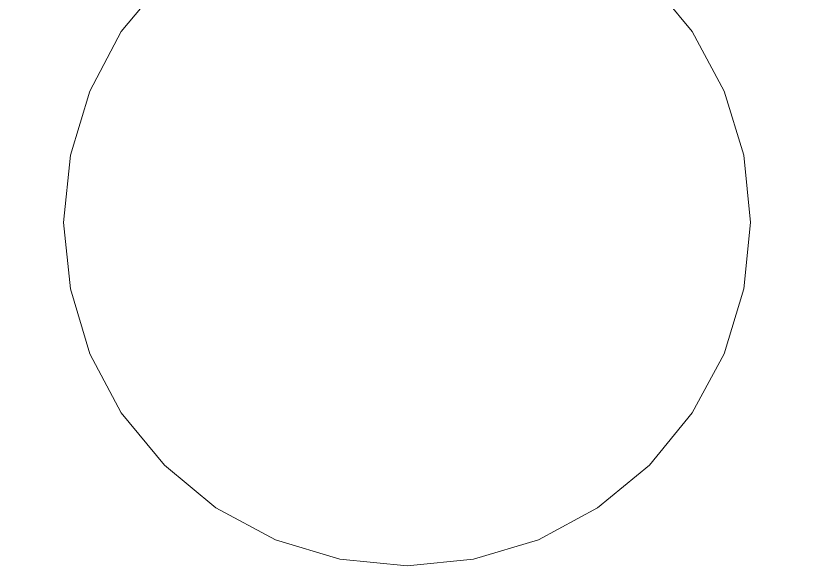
# Model space of a CAD drawing. Header units: millimetres. Extents: x 206 to 1899, y -454 to 296.
# Drawn here: x 627.106 to 628.843, y 52.297 to 53.503 of the extents above; entities that cross this region are included whole.
import ezdxf

# ---------------------------------------------------------------- set-up
doc = ezdxf.new("R2010")
doc.units = ezdxf.units.MM
doc.layers.add('细实线', color=7, linetype='Continuous', lineweight=15)

msp = doc.modelspace()

# ---------------------------------------------------------------- linework, layer by layer
at = {"layer": '细实线', "linetype": 'Continuous', "lineweight": 9}
for p, q in [((627.4301, 53.5821), (627.3356, 53.4695)), ((628.5832, 53.4695), (628.4902, 53.5821)), ((627.3356, 53.4695), (627.2671, 53.3391)), ((628.6533, 53.3391), (628.5832, 53.4695)), ((627.2671, 53.3391), (627.2247, 53.1988)), ((628.6957, 53.1988), (628.6533, 53.3391)), ((627.2247, 53.1988), (627.21, 53.052)), ((628.7104, 53.052), (628.6957, 53.1988)), ((627.21, 53.052), (627.2247, 52.9069)), ((628.6957, 52.9069), (628.7104, 53.052)), ((627.2247, 52.9069), (627.2671, 52.765)), ((628.6533, 52.765), (628.6957, 52.9069)), ((627.2671, 52.765), (627.3356, 52.6362)), ((628.5832, 52.6362), (628.6533, 52.765)), ((627.3356, 52.6362), (627.4301, 52.522)), ((628.4902, 52.522), (628.5832, 52.6362)), ((627.4301, 52.522), (627.5427, 52.4291)), ((628.376, 52.4291), (628.4902, 52.522)), ((627.5427, 52.4291), (627.6731, 52.3589)), ((628.2472, 52.3589), (628.376, 52.4291)), ((627.6731, 52.3589), (627.8134, 52.3165)), ((628.1053, 52.3165), (628.2472, 52.3589)), ((627.8134, 52.3165), (627.9602, 52.3019)), ((627.9602, 52.3019), (628.1053, 52.3165))]:
    msp.add_line(p, q, dxfattribs=at)
msp.add_circle((627.9602, 53.0627), 2.2138, dxfattribs=at)
for radius in [2.5816, 2.3942]:
    msp.add_arc((627.9602, 53.0627), radius, 132.7355, 47.2645, dxfattribs=at)

doc.saveas('drawing.dxf')
